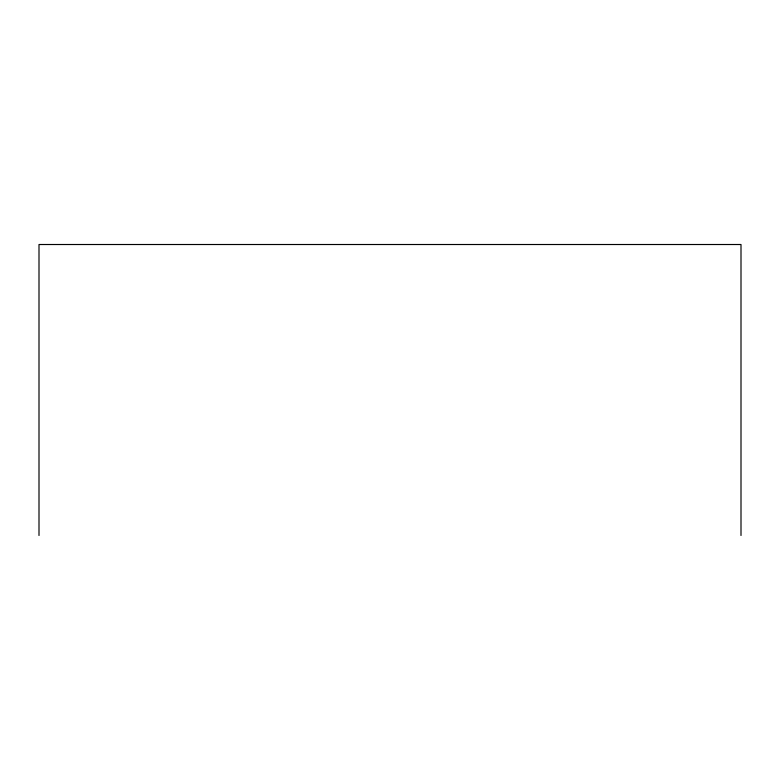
<?xml version="1.0" encoding="UTF-8"?>
<svg xmlns="http://www.w3.org/2000/svg" width="780" height="780" viewBox="0 0 780 780"><rect width="100%" height="100%" fill="white"/><g stroke="black" fill="none" stroke-linecap="round" stroke-linejoin="round"><path stroke-width="1.17" d="M741 535.49L741 244.511L39 244.511L39 535.49"/></g></svg>
